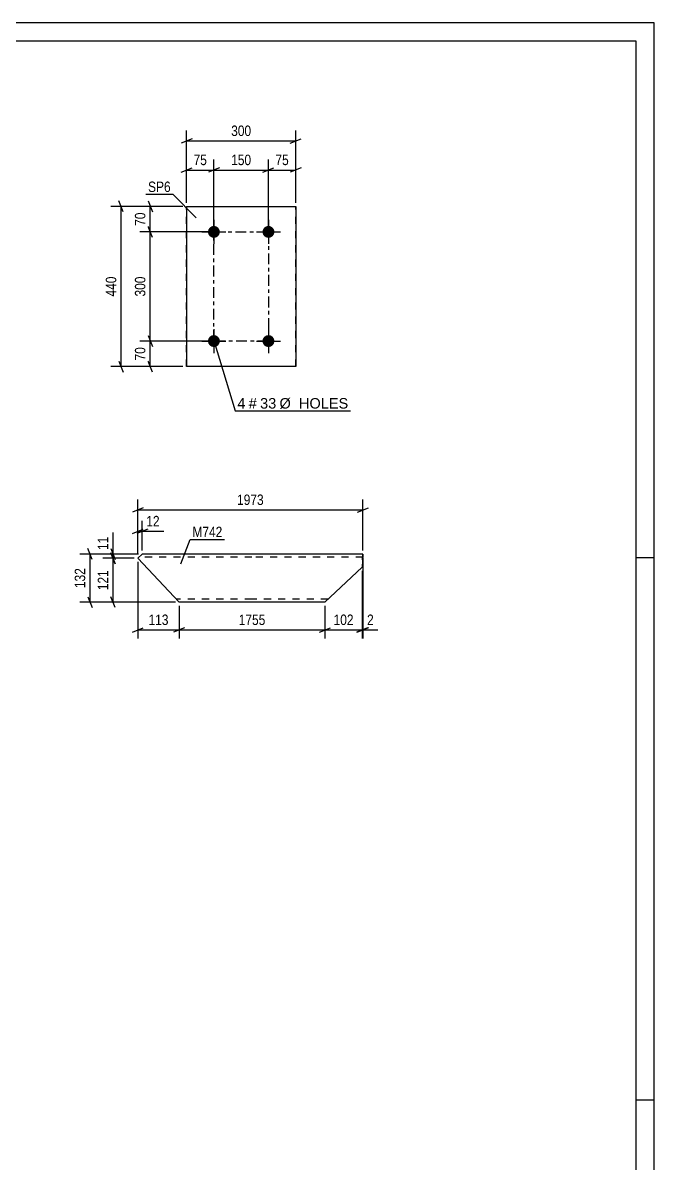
# Model space of a CAD drawing. Header units: millimetres. Extents: x 0 to 841, y 0 to 594.
# Drawn here: x 667.4 to 841, y 280.7 to 594 of the extents above; entities that cross this region are included whole.
import ezdxf

# ---------------------------------------------------------------- set-up
doc = ezdxf.new("R2010")
doc.units = ezdxf.units.MM
doc.linetypes.add('DXK_LINE_DOT2', pattern=[3.9198, 1.9599, -1.9599])
doc.linetypes.add('DXK_LINE_DOT3', pattern=[5.9187, 2.979, -0.9799, 0.9799, -0.9799])
doc.styles.add('Arial', font='ARIAL.TTF', dxfattribs={"height": 0.2})
doc.styles.add('Arial Narrow', font='ARIALN.TTF', dxfattribs={"height": 0.2})

# ---------------------------------------------------------------- blocks, each defined once
blk = doc.blocks.new('Unknown-570387635-1132')
at = {"color": 5, "linetype": 'Continuous'}
for p, q in [((841, 594), (0, 594)), ((841, 0), (841, 594)), ((836, 589), (5, 589)), ((836, 5), (836, 589)), ((841, 447), (836, 447)), ((841, 298), (836, 298))]:
    blk.add_line(p, q, dxfattribs=at)
blk = doc.blocks.new('Bolt-570387635-4716 - 4684')
at = {"linetype": 'Continuous'}
for points in [[(719.94, 538.2, -1), (719.94, 534.9, -1)], [(734.94, 538.2, -1), (734.94, 534.9, -1)], [(719.94, 508.2, -1), (719.94, 504.9, -1)], [(734.94, 508.2, -1), (734.94, 504.9, -1)]]:
    blk.add_hatch(color=1, dxfattribs=at).paths.add_polyline_path(points)
at = {"color": 1, "linetype": 'Continuous'}
for p, q in [((719.94, 539.85), (719.94, 533.25)), ((734.94, 539.85), (734.94, 533.25)), ((716.64, 536.55), (723.24, 536.55)), ((731.64, 536.55), (738.24, 536.55)), ((719.94, 509.85), (719.94, 503.25)), ((734.94, 509.85), (734.94, 503.25)), ((716.64, 506.55), (723.24, 506.55)), ((731.64, 506.55), (738.24, 506.55))]:
    blk.add_line(p, q, dxfattribs=at)
blk = doc.blocks.new('Part-570387635-4721 - 4684')
at = {"color": 2, "linetype": 'Continuous'}
for p, q in [((712.44, 543.55), (712.44, 499.55)), ((712.44, 543.55), (742.44, 543.55)), ((742.44, 543.55), (742.44, 499.55)), ((742.44, 499.55), (712.44, 499.55))]:
    blk.add_line(p, q, dxfattribs=at)
at = {"color": 7, "linetype": 'DXK_LINE_DOT2'}
for p, q in [((712.44, 499.55), (712.44, 543.55)), ((742.44, 499.55), (742.44, 543.55))]:
    blk.add_line(p, q, dxfattribs=at)
blk = doc.blocks.new('Part-570387635-2492 - 2476')
at = {"color": 2, "linetype": 'Continuous'}
for p, q in [((700.24, 448.01), (699.03, 446.88)), ((710.38, 434.81), (699.03, 446.88)), ((730.38, 448.01), (700.24, 448.01)), ((760.93, 448.01), (730.48, 448.01)), ((760.93, 448.01), (760.71, 444.42)), ((760.71, 444.42), (750.48, 434.81)), ((730.38, 434.81), (710.38, 434.81)), ((750.48, 434.81), (730.48, 434.81))]:
    blk.add_line(p, q, dxfattribs=at)
at = {"color": 7, "linetype": 'DXK_LINE_DOT2'}
for p, q in [((730.38, 447.21), (699.39, 447.21)), ((760.88, 447.21), (730.48, 447.21)), ((760.83, 446.41), (760.93, 448.01)), ((730.38, 435.61), (709.63, 435.61)), ((751.33, 435.61), (730.48, 435.61))]:
    blk.add_line(p, q, dxfattribs=at)
blk = doc.blocks.new('Rectangle-570387635-4806 - 4684')
at = {"color": 1, "linetype": 'DXK_LINE_DOT3'}
blk.add_lwpolyline([(719.94, 536.55), (734.94, 536.55), (734.94, 506.55), (719.94, 506.55), (719.94, 536.55)], close=True, dxfattribs=at)
blk = doc.blocks.new('StraightDimension-570387635-4723 - 4684')
at = {"color": 7, "linetype": 'Continuous'}
for p, q in [((712.44, 544.55), (712.44, 564.4)), ((742.44, 544.55), (742.44, 564.4)), ((713.94, 562.15), (710.94, 560.95)), ((712.44, 561.55), (742.44, 561.55)), ((740.94, 560.95), (743.94, 562.15))]:
    blk.add_line(p, q, dxfattribs=at)
at = {"color": 0}
blk.add_wipeout([(730.78, 562.3), (730.78, 566.5), (724.1, 566.5), (724.1, 562.3)], dxfattribs=at)
at = {"color": 3, "style": 'Arial Narrow'}
blk.add_text('300', height=2.863, dxfattribs=at).set_placement((724.7, 562.9))
blk = doc.blocks.new('StraightDimension-570387635-4744 - 4684')
at = {"color": 7, "linetype": 'Continuous'}
for p, q in [((719.94, 537.55), (719.94, 556.4)), ((734.94, 537.55), (734.94, 556.4)), ((721.44, 554.15), (718.44, 552.95)), ((719.94, 553.55), (734.94, 553.55)), ((733.44, 552.95), (736.44, 554.15))]:
    blk.add_line(p, q, dxfattribs=at)
at = {"color": 0}
blk.add_wipeout([(730.78, 554.3), (730.78, 558.5), (724.1, 558.5), (724.1, 554.3)], dxfattribs=at)
at = {"color": 3, "style": 'Arial Narrow'}
blk.add_text('150', height=2.863, dxfattribs=at).set_placement((724.7, 554.9))
blk = doc.blocks.new('StraightDimension-570387635-4776 - 4684')
at = {"color": 7, "linetype": 'Continuous'}
for p, q in [((701.84, 508.05), (703.04, 505.05)), ((718.94, 506.55), (699.59, 506.55)), ((702.44, 499.55), (702.44, 506.55)), ((711.44, 499.55), (699.59, 499.55)), ((703.04, 498.05), (701.84, 501.05))]:
    blk.add_line(p, q, dxfattribs=at)
at = {"color": 0}
blk.add_wipeout([(701.69, 505.47), (697.49, 505.47), (697.49, 500.62), (701.69, 500.62)], dxfattribs=at)
at = {"color": 3, "style": 'Arial Narrow'}
blk.add_text('70', height=2.863, rotation=90.0002, dxfattribs=at).set_placement((701.09, 501.22))
blk = doc.blocks.new('StraightDimension-570387635-4734 - 4684')
at = {"color": 7, "linetype": 'Continuous'}
for p, q in [((712.44, 544.55), (712.44, 556.4)), ((719.94, 537.55), (719.94, 556.4)), ((710.94, 552.95), (713.94, 554.15)), ((712.44, 553.55), (719.94, 553.55)), ((721.44, 554.15), (718.44, 552.95))]:
    blk.add_line(p, q, dxfattribs=at)
at = {"color": 0}
blk.add_wipeout([(718.62, 554.3), (718.62, 558.5), (713.76, 558.5), (713.76, 554.3)], dxfattribs=at)
at = {"color": 3, "style": 'Arial Narrow'}
blk.add_text('75', height=2.863, dxfattribs=at).set_placement((714.36, 554.9))
blk = doc.blocks.new('StraightDimension-570387635-4754 - 4684')
at = {"color": 7, "linetype": 'Continuous'}
for p, q in [((734.94, 537.55), (734.94, 556.4)), ((742.44, 544.55), (742.44, 556.4)), ((733.44, 552.95), (736.44, 554.15)), ((734.94, 553.55), (742.44, 553.55)), ((743.94, 554.15), (740.94, 552.95))]:
    blk.add_line(p, q, dxfattribs=at)
at = {"color": 0}
blk.add_wipeout([(741.12, 554.3), (741.12, 558.5), (736.26, 558.5), (736.26, 554.3)], dxfattribs=at)
at = {"color": 3, "style": 'Arial Narrow'}
blk.add_text('75', height=2.863, dxfattribs=at).set_placement((736.86, 554.9))
blk = doc.blocks.new('StraightDimension-570387635-4765 - 4684')
at = {"color": 7, "linetype": 'Continuous'}
for p, q in [((711.44, 543.55), (691.59, 543.55)), ((695.04, 542.05), (693.84, 545.05)), ((694.44, 499.55), (694.44, 543.55)), ((711.44, 499.55), (691.59, 499.55)), ((693.84, 501.05), (695.04, 498.05))]:
    blk.add_line(p, q, dxfattribs=at)
at = {"color": 0}
blk.add_wipeout([(693.69, 524.89), (689.49, 524.89), (689.49, 518.2), (693.69, 518.2)], dxfattribs=at)
at = {"color": 3, "style": 'Arial Narrow'}
blk.add_text('440', height=2.863, rotation=90.0002, dxfattribs=at).set_placement((693.09, 518.8))
blk = doc.blocks.new('StraightDimension-570387635-4786 - 4684')
at = {"color": 7, "linetype": 'Continuous'}
for p, q in [((718.94, 536.55), (699.59, 536.55)), ((703.04, 535.05), (701.84, 538.05)), ((702.44, 506.55), (702.44, 536.55)), ((701.84, 508.05), (703.04, 505.05)), ((718.94, 506.55), (699.59, 506.55))]:
    blk.add_line(p, q, dxfattribs=at)
at = {"color": 0}
blk.add_wipeout([(701.69, 524.89), (697.49, 524.89), (697.49, 518.2), (701.69, 518.2)], dxfattribs=at)
at = {"color": 3, "style": 'Arial Narrow'}
blk.add_text('300', height=2.863, rotation=90.0002, dxfattribs=at).set_placement((701.09, 518.8))
blk = doc.blocks.new('StraightDimension-570387635-4796 - 4684')
at = {"color": 7, "linetype": 'Continuous'}
for p, q in [((711.44, 543.55), (699.59, 543.55)), ((701.84, 545.05), (703.04, 542.05)), ((702.44, 536.55), (702.44, 543.55)), ((718.94, 536.55), (699.59, 536.55)), ((703.04, 535.05), (701.84, 538.05))]:
    blk.add_line(p, q, dxfattribs=at)
at = {"color": 0}
blk.add_wipeout([(701.69, 542.47), (697.49, 542.47), (697.49, 537.62), (701.69, 537.62)], dxfattribs=at)
at = {"color": 3, "style": 'Arial Narrow'}
blk.add_text('70', height=2.863, rotation=90.0002, dxfattribs=at).set_placement((701.09, 538.22))
blk = doc.blocks.new('StraightDimension-570387635-9411 - 2476')
at = {"color": 7, "linetype": 'Continuous'}
for p, q in [((700.53, 460.77), (697.53, 459.57)), ((699.03, 447.88), (699.03, 463.02)), ((759.43, 459.57), (762.43, 460.77)), ((760.93, 449.01), (760.93, 463.02)), ((699.03, 460.17), (760.93, 460.17))]:
    blk.add_line(p, q, dxfattribs=at)
at = {"color": 0}
blk.add_wipeout([(734.24, 460.92), (734.24, 465.12), (725.72, 465.12), (725.72, 460.92)], dxfattribs=at)
at = {"color": 3, "style": 'Arial Narrow'}
blk.add_text('1973', height=2.863, dxfattribs=at).set_placement((726.32, 461.52))
blk = doc.blocks.new('StraightDimension-570387635-9439 - 2476')
at = {"color": 7, "linetype": 'Continuous'}
for p, q in [((760.71, 443.42), (760.71, 424.79)), ((750.48, 433.81), (750.48, 424.79)), ((748.98, 426.59), (751.98, 427.79)), ((750.48, 427.19), (760.71, 427.19)), ((762.21, 427.79), (759.21, 426.59))]:
    blk.add_line(p, q, dxfattribs=at)
at = {"color": 0}
blk.add_wipeout([(758.94, 427.94), (758.94, 432.14), (752.25, 432.14), (752.25, 427.94)], dxfattribs=at)
at = {"color": 3, "style": 'Arial Narrow'}
blk.add_text('102', height=2.863, dxfattribs=at).set_placement((752.85, 428.54))
blk = doc.blocks.new('StraightDimension-570387635-9438 - 2476')
at = {"color": 7, "linetype": 'Continuous'}
for p, q in [((760.93, 447.01), (760.93, 424.79)), ((760.71, 443.42), (760.71, 424.79)), ((759.21, 426.59), (762.21, 427.79)), ((762.43, 427.79), (759.43, 426.59)), ((760.71, 427.19), (760.93, 427.19))]:
    blk.add_line(p, q, dxfattribs=at)
at = {"color": 0}
blk.add_wipeout([(764.48, 427.94), (764.48, 432.14), (761.45, 432.14), (761.45, 427.94)], dxfattribs=at)
at = {"color": 7, "linetype": 'Continuous'}
blk.add_line((760.93, 427.19), (765.01, 427.19), dxfattribs=at)
blk.add_line((760.93, 427.19), (765.01, 427.19), dxfattribs=at)
at = {"color": 3, "style": 'Arial Narrow'}
blk.add_text('2', height=2.86, dxfattribs=at).set_placement((762.05, 428.54))
blk = doc.blocks.new('StraightDimension-570387635-9422 - 2476')
at = {"color": 7, "linetype": 'Continuous'}
for p, q in [((697.53, 453.69), (700.53, 454.89)), ((701.74, 454.89), (698.74, 453.69)), ((699.03, 447.88), (699.03, 457.14)), ((700.24, 449.01), (700.24, 457.14)), ((699.03, 454.29), (700.24, 454.29))]:
    blk.add_line(p, q, dxfattribs=at)
at = {"color": 0}
blk.add_wipeout([(705.62, 455.04), (705.62, 459.24), (700.76, 459.24), (700.76, 455.04)], dxfattribs=at)
at = {"color": 7, "linetype": 'Continuous'}
blk.add_line((700.24, 454.29), (706.14, 454.29), dxfattribs=at)
blk.add_line((700.24, 454.29), (706.14, 454.29), dxfattribs=at)
at = {"color": 3, "style": 'Arial Narrow'}
blk.add_text('12', height=2.863, dxfattribs=at).set_placement((701.36, 455.64))
blk = doc.blocks.new('StraightDimension-570387635-9440 - 2476')
at = {"color": 7, "linetype": 'Continuous'}
for p, q in [((710.38, 433.81), (710.38, 424.79)), ((750.48, 433.81), (750.48, 424.79)), ((711.88, 427.79), (708.88, 426.59)), ((710.38, 427.19), (750.48, 427.19)), ((748.98, 426.59), (751.98, 427.79))]:
    blk.add_line(p, q, dxfattribs=at)
at = {"color": 0}
blk.add_wipeout([(734.69, 427.94), (734.69, 432.14), (726.18, 432.14), (726.18, 427.94)], dxfattribs=at)
at = {"color": 3, "style": 'Arial Narrow'}
blk.add_text('1755', height=2.863, dxfattribs=at).set_placement((726.78, 428.54))
blk = doc.blocks.new('StraightDimension-570387635-9441 - 2476')
at = {"color": 7, "linetype": 'Continuous'}
for p, q in [((699.03, 445.88), (699.03, 424.79)), ((710.38, 433.81), (710.38, 424.79)), ((697.53, 426.59), (700.53, 427.79)), ((699.03, 427.19), (710.38, 427.19)), ((711.88, 427.79), (708.88, 426.59))]:
    blk.add_line(p, q, dxfattribs=at)
at = {"color": 0}
blk.add_wipeout([(708.05, 427.94), (708.05, 432.14), (701.37, 432.14), (701.37, 427.94)], dxfattribs=at)
at = {"color": 3, "style": 'Arial Narrow'}
blk.add_text('113', height=2.863, dxfattribs=at).set_placement((701.97, 428.54))
blk = doc.blocks.new('StraightDimension-570387635-9491 - 2476')
at = {"color": 7, "linetype": 'Continuous'}
for p, q in [((691.64, 449.51), (692.84, 446.51)), ((692.84, 445.38), (691.64, 448.38)), ((699.24, 448.01), (689.39, 448.01)), ((698.03, 446.88), (689.39, 446.88)), ((692.24, 446.88), (692.24, 448.01))]:
    blk.add_line(p, q, dxfattribs=at)
at = {"color": 0}
blk.add_wipeout([(691.49, 453.39), (687.29, 453.39), (687.29, 448.53), (691.49, 448.53)], dxfattribs=at)
at = {"color": 7, "linetype": 'Continuous'}
blk.add_line((692.24, 448.01), (692.24, 453.91), dxfattribs=at)
blk.add_line((692.24, 448.01), (692.24, 453.91), dxfattribs=at)
at = {"color": 3, "style": 'Arial Narrow'}
blk.add_text('11', height=2.863, rotation=90.0002, dxfattribs=at).set_placement((690.89, 449.13))
blk = doc.blocks.new('StraightDimension-570387635-9492 - 2476')
at = {"color": 7, "linetype": 'Continuous'}
for p, q in [((691.64, 448.38), (692.84, 445.38)), ((698.03, 446.88), (689.39, 446.88)), ((692.24, 434.81), (692.24, 446.88)), ((692.84, 433.31), (691.64, 436.31)), ((709.38, 434.81), (689.39, 434.81))]:
    blk.add_line(p, q, dxfattribs=at)
at = {"color": 0}
blk.add_wipeout([(691.49, 444.18), (687.29, 444.18), (687.29, 437.5), (691.49, 437.5)], dxfattribs=at)
at = {"color": 3, "style": 'Arial Narrow'}
blk.add_text('121', height=2.863, rotation=90.0002, dxfattribs=at).set_placement((690.89, 438.1))
blk = doc.blocks.new('StraightDimension-570387635-9524 - 2476')
at = {"color": 7, "linetype": 'Continuous'}
for p, q in [((686.5, 446.51), (685.3, 449.51)), ((699.24, 448.01), (683.05, 448.01)), ((685.9, 434.81), (685.9, 448.01)), ((685.3, 436.31), (686.5, 433.31)), ((709.38, 434.81), (683.05, 434.81))]:
    blk.add_line(p, q, dxfattribs=at)
at = {"color": 0}
blk.add_wipeout([(685.15, 444.75), (680.95, 444.75), (680.95, 438.07), (685.15, 438.07)], dxfattribs=at)
at = {"color": 3, "style": 'Arial Narrow'}
blk.add_text('132', height=2.863, rotation=90.0002, dxfattribs=at).set_placement((684.55, 438.67))
blk = doc.blocks.new('Mark-570387635-4712 - 4684')
at = {"color": 0}
blk.add_wipeout([(728.61, 488.01), (728.61, 491.01), (726.39, 491.01), (726.39, 488.01)], dxfattribs=at)
blk.add_wipeout([(728.61, 488.01), (728.61, 491.01), (726.39, 491.01), (726.39, 488.01)], dxfattribs=at)
at = {"color": 7, "linetype": 'Continuous'}
blk.add_line((719.94, 506.71), (725.79, 487.41), dxfattribs=at)
at = {"color": 0}
blk.add_wipeout([(731.74, 488.01), (731.74, 491.01), (729.51, 491.01), (729.51, 488.01)], dxfattribs=at)
blk.add_wipeout([(731.74, 488.01), (731.74, 491.01), (729.51, 491.01), (729.51, 488.01)], dxfattribs=at)
at = {"color": 3, "style": 'Arial'}
blk.add_text('4', height=2.87, dxfattribs=at).set_placement((726.39, 488.01))
at = {"color": 0}
blk.add_wipeout([(737.08, 488.01), (737.08, 491.01), (732.64, 491.01), (732.64, 488.01)], dxfattribs=at)
blk.add_wipeout([(737.08, 488.01), (737.08, 491.01), (732.64, 491.01), (732.64, 488.01)], dxfattribs=at)
at = {"color": 3, "style": 'Arial'}
blk.add_text('#', height=2.87, dxfattribs=at).set_placement((729.51, 488.01))
at = {"color": 0}
blk.add_wipeout([(756.87, 488.01), (756.87, 491.01), (737.98, 491.01), (737.98, 488.01)], dxfattribs=at)
blk.add_wipeout([(756.87, 488.01), (756.87, 491.01), (737.98, 491.01), (737.98, 488.01)], dxfattribs=at)
at = {"color": 7, "linetype": 'Continuous'}
blk.add_line((725.79, 487.41), (757.47, 487.41), dxfattribs=at)
at = {"color": 3, "style": 'Arial'}
for s, p in [('33', (732.64, 488.01)), ('Ø  HOLES', (737.98, 488.01))]:
    blk.add_text(s, height=2.865, dxfattribs=at).set_placement(p)
blk = doc.blocks.new('Mark-570387635-4717 - 4684')
at = {"color": 0}
blk.add_wipeout([(708.07, 547.51), (708.07, 550.51), (701.85, 550.51), (701.85, 547.51)], dxfattribs=at)
blk.add_wipeout([(708.07, 547.51), (708.07, 550.51), (701.85, 550.51), (701.85, 547.51)], dxfattribs=at)
at = {"color": 30, "linetype": 'Continuous'}
for p in [(701.25, 546.91), (715.09, 540.39)]:
    blk.add_line(p, (708.67, 546.91), dxfattribs=at)
at = {"color": 3, "style": 'Arial Narrow'}
blk.add_text('SP6', height=2.863, dxfattribs=at).set_placement((701.85, 547.51))
blk = doc.blocks.new('Mark-570387635-2488 - 2476')
at = {"color": 0}
blk.add_wipeout([(722.27, 452.67), (722.27, 455.67), (714.05, 455.67), (714.05, 452.67)], dxfattribs=at)
blk.add_wipeout([(722.27, 452.67), (722.27, 455.67), (714.05, 455.67), (714.05, 452.67)], dxfattribs=at)
at = {"color": 30, "linetype": 'Continuous'}
for p, q in [((710.85, 445.3), (713.45, 452.07)), ((713.45, 452.07), (722.87, 452.07))]:
    blk.add_line(p, q, dxfattribs=at)
at = {"color": 3, "style": 'Arial Narrow'}
blk.add_text('M742', height=2.863, dxfattribs=at).set_placement((714.05, 452.67))

msp = doc.modelspace()

# ---------------------------------------------------------------- block references
for name in ['Unknown-570387635-1132', 'Part-570387635-4721 - 4684', 'Bolt-570387635-4716 - 4684', 'Rectangle-570387635-4806 - 4684', 'Part-570387635-2492 - 2476']:
    msp.add_blockref(name, (0, 0))

# ---------------------------------------------------------------- next in the draw order: block references
for name in ['StraightDimension-570387635-4723 - 4684', 'StraightDimension-570387635-4776 - 4684', 'StraightDimension-570387635-9411 - 2476', 'StraightDimension-570387635-9439 - 2476']:
    msp.add_blockref(name, (0, 0))

# ---------------------------------------------------------------- next in the draw order: block references
for name in ['StraightDimension-570387635-4744 - 4684', 'StraightDimension-570387635-9422 - 2476', 'StraightDimension-570387635-9438 - 2476', 'StraightDimension-570387635-9440 - 2476']:
    msp.add_blockref(name, (0, 0))

# ---------------------------------------------------------------- next in the draw order: block references
for name in ['StraightDimension-570387635-4734 - 4684', 'StraightDimension-570387635-4754 - 4684', 'StraightDimension-570387635-9441 - 2476']:
    msp.add_blockref(name, (0, 0))

# ---------------------------------------------------------------- next in the draw order: block references
for name in ['StraightDimension-570387635-4765 - 4684', 'StraightDimension-570387635-9491 - 2476']:
    msp.add_blockref(name, (0, 0))

# ---------------------------------------------------------------- next in the draw order: block references
for name in ['StraightDimension-570387635-4786 - 4684', 'StraightDimension-570387635-9492 - 2476']:
    msp.add_blockref(name, (0, 0))

# ---------------------------------------------------------------- next in the draw order: block references
for name in ['StraightDimension-570387635-4796 - 4684', 'Mark-570387635-4712 - 4684', 'StraightDimension-570387635-9524 - 2476']:
    msp.add_blockref(name, (0, 0))

# ---------------------------------------------------------------- next in the draw order: block references
for name in ['Mark-570387635-4717 - 4684', 'Mark-570387635-2488 - 2476']:
    msp.add_blockref(name, (0, 0))

doc.saveas('drawing.dxf')
